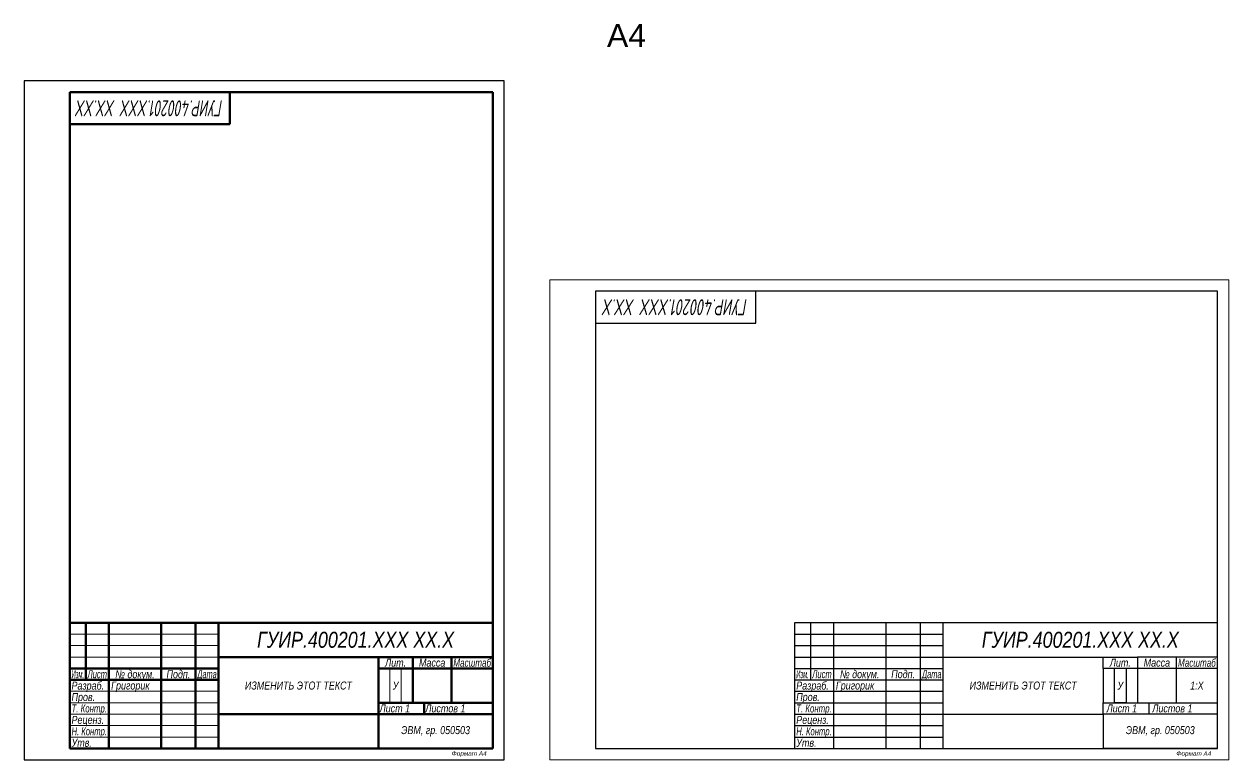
# Model space of a CAD drawing. Header units: millimetres. Extents: x 0 to 1388, y 0 to 1208.
# Drawn here: x 0 to 527, y 0 to 322 of the extents above; entities that cross this region are included whole.
import ezdxf
from ezdxf.enums import TextEntityAlignment as Align

# ---------------------------------------------------------------- set-up
doc = ezdxf.new("R2010")
doc.units = ezdxf.units.MM
doc.layers.add('2 — ЦБИ', color=90, linetype='Continuous', lineweight=20)
doc.layers.add('2.1 — Текст', color=90, linetype='Continuous', lineweight=20)
doc.styles.get("Standard").update_dxf_attribs({"font": 'arial.ttf'})
doc.styles.add('Ш-3П', font='ariali.ttf', dxfattribs={"width": 0.8, "height": 3.5})
doc.styles.add('Ш-5', font='ariali.ttf', dxfattribs={"width": 0.8, "height": 5})
doc.styles.add('ШЧ', font='isocpeui.ttf', dxfattribs={"width": 0.7, "height": 5})

msp = doc.modelspace()

# ---------------------------------------------------------------- linework, layer by layer
for p, q in [((210, 297), (0, 297)), ((0, 297), (0, 0)), ((210, 0), (210, 297)), ((306, 191), (320, 191)), ((344, 60), (344, 35)), ((354, 60), (354, 5)), ((377, 60), (377, 5)), ((392, 60), (392, 5)), ((402, 45), (402, 60)), ((337, 55), (402, 55)), ((337, 50), (402, 50)), ((337, 45), (402, 45)), ((402, 20), (402, 45)), ((402, 45), (472, 45)), ((472, 40), (472, 45)), ((472, 45), (487, 45)), ((504, 45), (487, 45)), ((487, 45), (487, 40)), ((522, 45), (504, 45)), ((504, 45), (504, 40)), ((337, 40), (402, 40)), ((487, 40), (472, 40)), ((472, 40), (472, 25)), ((477, 25), (477, 40)), ((487, 40), (482, 40)), ((482, 40), (482, 25)), ((504, 40), (487, 40)), ((487, 40), (487, 25)), ((522, 40), (504, 40)), ((504, 40), (504, 25)), ((337, 35), (402, 35)), ((337, 30), (402, 30)), ((337, 25), (402, 25)), ((472, 20), (472, 25)), ((472, 25), (492, 25)), ((482, 25), (477, 25)), ((492, 25), (492, 20)), ((492, 25), (522, 25)), ((337, 20), (402, 20)), ((402, 5), (402, 20)), ((402, 20), (472, 20)), ((522, 20), (472, 20)), ((472, 20), (472, 5)), ((337, 15), (402, 15)), ((337, 10), (402, 10)), ((0, 0), (210, 0)), ((337, 5), (522, 5)), ((522, 5), (472, 5))]:
    msp.add_line(p, q)
at = {"lineweight": 100}
for p, q in [((205, 292), (20, 292)), ((20, 292), (20, 5)), ((20, 292), (90, 292)), ((90, 292), (90, 278)), ((205, 5), (205, 292)), ((90, 278), (20, 278)), ((27, 60), (20, 60)), ((37, 60), (27, 60)), ((27, 60), (27, 35)), ((60, 60), (37, 60)), ((37, 60), (37, 5)), ((75, 60), (60, 60)), ((60, 60), (60, 5)), ((85, 60), (75, 60)), ((75, 60), (75, 5)), ((85, 45), (85, 60)), ((85, 60), (205, 60)), ((85, 20), (85, 45)), ((85, 45), (155, 45)), ((155, 40), (155, 45)), ((155, 45), (170, 45)), ((187, 45), (170, 45)), ((170, 45), (170, 40)), ((205, 45), (187, 45)), ((187, 45), (187, 40)), ((20, 40), (85, 40)), ((170, 40), (155, 40)), ((155, 40), (155, 25)), ((187, 40), (170, 40)), ((170, 40), (170, 25)), ((205, 40), (187, 40)), ((187, 40), (187, 25)), ((20, 35), (85, 35)), ((155, 20), (155, 25)), ((155, 25), (175, 25)), ((175, 25), (175, 20)), ((175, 25), (205, 25)), ((85, 5), (85, 20)), ((85, 20), (155, 20)), ((205, 20), (155, 20)), ((155, 20), (155, 5)), ((20, 5), (205, 5)), ((205, 5), (155, 5))]:
    msp.add_line(p, q, dxfattribs=at)
at = {"lineweight": 20}
for p, q in [((20, 55), (85, 55)), ((20, 50), (85, 50)), ((20, 45), (85, 45)), ((160, 25), (160, 40)), ((170, 40), (165, 40)), ((165, 40), (165, 25)), ((20, 30), (85, 30)), ((20, 25), (85, 25)), ((165, 25), (160, 25)), ((20, 20), (85, 20)), ((20, 15), (85, 15)), ((20, 10), (85, 10))]:
    msp.add_line(p, q, dxfattribs=at)
at = {"lineweight": 0}
msp.add_lwpolyline([(527, 0), (527, 210), (230, 210), (230, 0)], close=True, dxfattribs=at)
msp.add_lwpolyline([(522, 5), (522, 205), (250, 205), (250, 5)], close=True)
for points in [[(250, 191), (320, 191), (320, 205)], [(522, 60), (337, 60), (337, 5)]]:
    msp.add_lwpolyline(points)

# ---------------------------------------------------------------- texts
at = {"insert": (263.5, 316.84), "char_height": 10, "attachment_point": 5}
msp.add_mtext_dynamic_manual_height_columns('A4', width=527, gutter_width=12.5, heights=[0], dxfattribs=at)
at = {"lineweight": 20}
for s, width, heights, insert, char_height, attachment_point, style in [('ГУИР.400201.XXX XX.X', 120, [0], (145, 52.5), 7, 5, 'Ш-5'), ('{\\fArial|b0|i1|c204|p34;Лит.}', 15, [0], (162.5, 42.5), 3.5, 5, 'Ш-3П'), ('\\pxqc;{\\fArial|b0|i1|c204|p34;Масса}', 17, [0], (178.5, 42.5), 3.5, 5, 'Ш-3П'), (' {\\fArial|b0|i1|c204|p34;Григорик}', 23, [0], (37, 32.01), 3.5, 4, 'Ш-3П'), ('ИЗМЕНИТЬ ЭТОТ ТЕКСТ', 70, [0], (120, 32.5), 3.5, 5, 'Ш-3П'), ('\\pxql;{\\fArial|b0|i1|c204|p34;Лист} 1', 19.5, [0], (155.5, 22.5), 3.5, 4, 'Ш-3П'), ('\\pxql;{\\fArial|b0|i1|c204|p34;Листов} 1', 29.5, [5], (175.5, 22.5), 3.5, 4, 'Ш-3П'), ('{\\fArial|b0|i1|c204|p34;ЭВМ, гр. 050503}', 50, [0], (180, 12.5), 3.5, 5, 'Ш-3П')]:
    msp.add_mtext_dynamic_manual_height_columns(s, width=width, gutter_width=250, heights=heights, dxfattribs=dict(at, insert=insert, char_height=char_height, attachment_point=attachment_point, style=style))
for s, width, gutter_width, heights, insert, char_height, attachment_point, style in [('ГУИР.400201.XXX XX.X', 120, 250, [0], (462, 52.5), 7, 5, 'Ш-5'), ('{\\fArial|b0|i1|c204|p34;Лит.}', 15, 250, [0], (479.5, 42.5), 3.5, 5, 'Ш-3П'), ('\\pxqc;{\\fArial|b0|i1|c204|p34;Масса}', 17, 250, [0], (495.5, 42.5), 3.5, 5, 'Ш-3П'), (' {\\fArial|b0|i1|c204|p34;Григорик}', 23, 250, [0], (354, 32.01), 3.5, 4, 'Ш-3П'), ('ИЗМЕНИТЬ ЭТОТ ТЕКСТ', 70, 250, [0], (437, 32.5), 3.5, 5, 'Ш-3П'), ('\\pxqc;1:X', 18, 90, [0], (513, 32.5), 3.5, 5, 'Ш-3П'), ('\\pxql;{\\fArial|b0|i1|c204|p34;Лист} 1', 19.5, 250, [0], (473.5, 22.5), 3.5, 4, 'Ш-3П'), ('{\\fArial|b0|i1|c204|p34;Листов} {\\fArial|b0|i1|c204|p34;1}', 29.5, 250, [5], (493.5, 22.5), 3.5, 4, 'Ш-3П'), ('{\\fArial|b0|i1|c204|p34;ЭВМ, гр. 050503}', 50, 250, [0], (497, 12.5), 3.5, 5, 'Ш-3П'), ('\\pxr1.33333;{\\fArial|b0|i1|c204|p34;Формат А4  }', 50, 25, [0], (522, 2.5), 2, 6, 'Ш-3П')]:
    msp.add_mtext_dynamic_manual_height_columns(s, width=width, gutter_width=gutter_width, heights=heights, dxfattribs=dict(insert=insert, char_height=char_height, attachment_point=attachment_point, style=style))
at = {"lineweight": 100, "insert": (205, 2.5), "char_height": 2, "attachment_point": 6, "style": 'Ш-3П'}
msp.add_mtext_dynamic_manual_height_columns('\\pxr1.33333;{\\fArial|b0|i1|c204|p34;Формат А4  }', width=50, gutter_width=25, heights=[0], dxfattribs=at)
at = {"layer": '2 — ЦБИ', "style": 'ШЧ'}
for s, width, p, p2 in [('ГУИР.400201.XXX XX.XX', 0.583079, (87, 288.5), (23, 288.5)), ('ГУИР.400201.XXX XX.X', 0.610232, (316.5, 201.5), (253.5, 201.5))]:
    msp.add_text(s, height=7, rotation=180, dxfattribs=dict(at, width=width)).set_placement(p, p2, align=Align.FIT)
at = {"layer": '2.1 — Текст', "color": 0, "style": 'Ш-3П'}
for s, width, p, p2 in [('Масштаб', 0.71737, (187.75, 40.75), (204.25, 40.75)), ('Изм.', 0.524764, (20.75, 35.75), (26.25, 35.75)), ('Лист', 0.675192, (27.75, 35.75), (36.25, 35.75)), ('Дата', 0.656153, (75.75, 35.75), (84.25, 35.75)), ('Т. Контр.', 0.699901, (20.75, 20.75), (36.25, 20.75)), ('Н. Контр.', 0.683111, (20.75, 10.75), (36.25, 10.75))]:
    msp.add_text(s, height=3.5, dxfattribs=dict(at, width=width)).set_placement(p, p2, align=Align.FIT)
at = {"layer": '2.1 — Текст', "style": 'Ш-3П'}
for s, width, p, p2 in [('Масштаб', 0.71737, (504.75, 40.75), (521.25, 40.75)), ('Изм.', 0.524764, (337.75, 35.75), (343.25, 35.75)), ('Лист', 0.675192, (344.75, 35.75), (353.25, 35.75)), ('Дата', 0.656153, (392.75, 35.75), (401.25, 35.75)), ('Т. Контр.', 0.699901, (337.75, 20.75), (353.25, 20.75)), ('Н. Контр.', 0.683111, (337.75, 10.75), (353.25, 10.75))]:
    msp.add_text(s, height=3.5, dxfattribs=dict(at, width=width)).set_placement(p, p2, align=Align.FIT)
at = {"layer": '2.1 — Текст', "color": 0, "style": 'Ш-3П', "width": 0.8}
for s, p in [('№ докум.', (48.5, 37.5)), ('Подп.', (67.5, 37.5)), ('У', (162.5, 32.5))]:
    msp.add_text(s, height=3.5, dxfattribs=at).set_placement(p, align=Align.MIDDLE_CENTER)
at = {"layer": '2.1 — Текст', "style": 'Ш-3П', "width": 0.8}
for s, p in [('№ докум.', (365.5, 37.5)), ('Подп.', (384.5, 37.5)), ('У', (479.5, 32.5))]:
    msp.add_text(s, height=3.5, dxfattribs=at).set_placement(p, align=Align.MIDDLE_CENTER)
at = {"layer": '2.1 — Текст', "color": 0, "style": 'Ш-3П', "width": 0.8}
for s, p in [('Разраб.', (20.75, 32.5)), ('Пров.', (20.75, 27.5)), ('Реценз.', (20.75, 17.5)), ('Утв.', (20.75, 7.5))]:
    msp.add_text(s, height=3.5, dxfattribs=at).set_placement(p, align=Align.MIDDLE_LEFT)
at = {"layer": '2.1 — Текст', "style": 'Ш-3П', "width": 0.8}
for s, p in [('Разраб.', (337.75, 32.5)), ('Пров.', (337.75, 27.5)), ('Реценз.', (337.75, 17.5)), ('Утв.', (337.75, 7.5))]:
    msp.add_text(s, height=3.5, dxfattribs=at).set_placement(p, align=Align.MIDDLE_LEFT)

doc.saveas('drawing.dxf')
